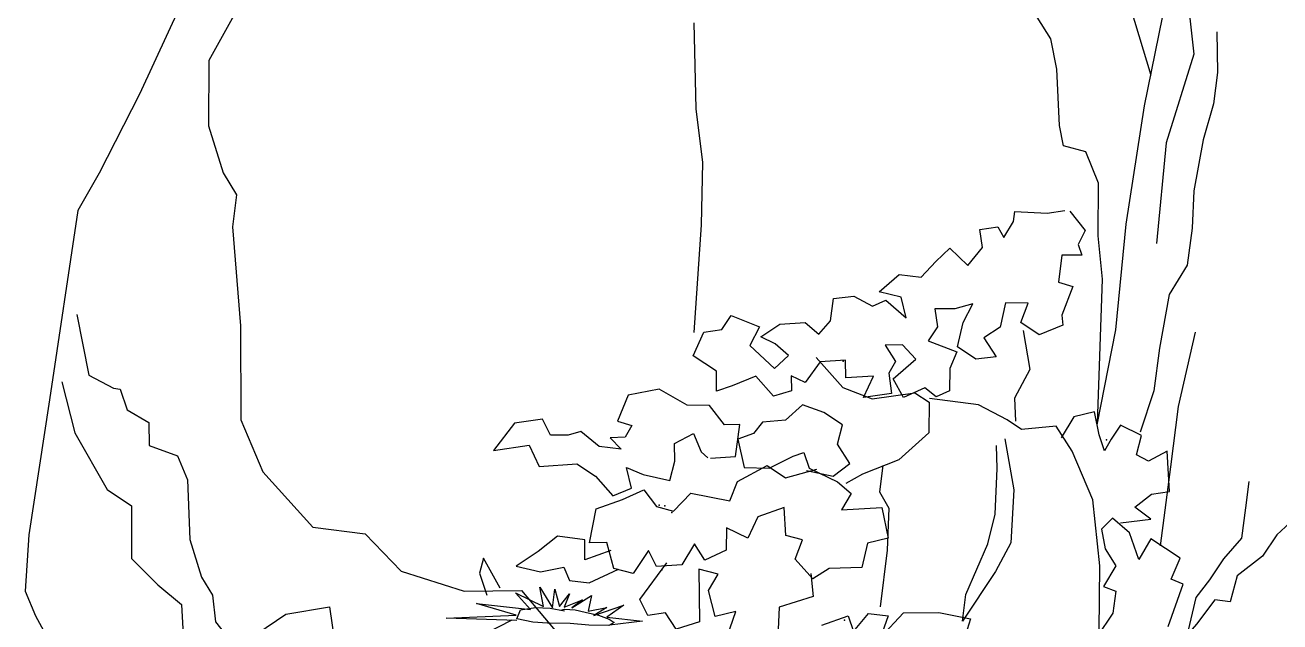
# Model space of a CAD drawing. Header units: inches. Extents: x 50027 to 54188, y -4291 to 1318.
# Drawn here: x 52086.31 to 52102.72, y 757.3 to 765.1 of the extents above; entities that cross this region are included whole.
import ezdxf

# ---------------------------------------------------------------- set-up
doc = ezdxf.new("R2010")
doc.units = ezdxf.units.IN
doc.layers.add('3', color=7, linetype='Continuous', true_color=0x61993b)
doc.layers.add('4', color=7, linetype='Continuous', true_color=0x637d96)
doc.layers.add('AR-FLOWER', color=93, linetype='Continuous')
doc.layers.add('BH', color=3, linetype='Continuous')

# ---------------------------------------------------------------- blocks, each defined once
blk = doc.blocks.new('A$C054A269F')
at = {"layer": '3'}
for points in [[(239.15, 268.64), (238.19, 261.97), (238.19, 256.72), (239.15, 250.53), (239.62, 241.94), (239.15, 235.75), (239.15, 229.55), (241.53, 224.3), (242.01, 215.24), (242.01, 208.09), (243.44, 200.94)], [(259.66, 236), (256.76, 233.11), (257.59, 230.63), (256.76, 228.98), (260.07, 228.56), (260.07, 224.02), (257.59, 223.61), (258.83, 218.65), (258.42, 216.99), (262.14, 214.93), (265.45, 216.58), (264.62, 219.89), (268.34, 219.47), (268.76, 215.34), (271.24, 213.27), (268.76, 210.38), (272.07, 209.55), (275.37, 211.21), (274.96, 215.34), (273.72, 218.65), (276.61, 217.41), (279.92, 216.99), (279.1, 214.1), (280.34, 211.62), (275.37, 210.38), (276.2, 207.49), (275.79, 203.77), (277.86, 202.53), (279.92, 203.77), (283.23, 201.7), (285.3, 204.6), (281.99, 208.32), (284.47, 210.38), (287.37, 209.97), (285.3, 207.49), (286.13, 205.42), (285.3, 202.12), (289.85, 200.88), (288.61, 204.6), (293.16, 203.77), (293.57, 206.66), (297.71, 205.84), (299.77, 202.12), (302.25, 202.94), (301.84, 200.46), (304.74, 199.22), (308.04, 202.12), (311.77, 200.05), (314.25, 198.81), (314.66, 202.12), (318.8, 204.18), (317.56, 208.32), (314.66, 209.14), (313.42, 211.62), (308.46, 210.38), (309.7, 207.08), (305.15, 203.77), (303.08, 206.25), (305.56, 207.9), (308.04, 208.73), (305.15, 211.21), (301.01, 212.03), (298.53, 210.38), (296.88, 212.86), (296.88, 216.58), (293.57, 217.41), (290.26, 216.17), (288.19, 217.41), (284.47, 214.93), (285.71, 218.23), (289.43, 218.65), (286.54, 221.95), (282.82, 221.95), (280.75, 224.85), (278.68, 227.33), (275.37, 224.85), (273.31, 228.15), (274.13, 231.04), (271.24, 231.87), (270, 230.22), (268.76, 233.11), (268.76, 234.76), (263.38, 235.18), (260.49, 236)], [(244.77, 185.59), (239.81, 186.83), (242.7, 188.48), (240.22, 190.96), (237.33, 191.78), (238.57, 198.4), (241.46, 196.33), (243.53, 197.16), (243.12, 200.46), (246.84, 201.7), (248.08, 199.22), (248.91, 197.16), (250.15, 199.64), (251.39, 203.36), (254.7, 202.12), (256.35, 198.4)], [(297.71, 187.65), (293.16, 187.24), (290.68, 189.72), (293.16, 192.61), (292.74, 195.92), (296.05, 197.57), (299.77, 198.4), (302.25, 195.5), (305.98, 194.68), (307.22, 192.61), (309.7, 191.37), (308.04, 186.83), (303.91, 187.24), (300.19, 189.72), (298.53, 190.55), (297.29, 188.07)], [(313.83, 187.65), (309.7, 188.48), (309.7, 193.85), (312.18, 193.44), (315.07, 196.33), (318.8, 195.92), (323.76, 197.98), (328.72, 196.33), (329.96, 191.78), (327.48, 191.37), (328.31, 189.31), (330.79, 188.89), (328.72, 187.24), (332.44, 187.24), (335.75, 189.31), (337.82, 188.48), (340.71, 188.07), (342.37, 190.55), (346.92, 189.31), (349.81, 184.35), (344.02, 186), (341.95, 182.69), (335.75, 183.93), (332.44, 182.28), (329.13, 179.39), (326.24, 181.04), (327.48, 184.35), (324.59, 183.52), (320.04, 183.11), (319.62, 186.41), (320.04, 189.31), (317.14, 191.37), (315.49, 188.48), (314.25, 187.65)], [(297.29, 188.07), (292.33, 186.41), (289.85, 184.76), (291.09, 181.87), (284.47, 183.11), (282.82, 178.15), (286.13, 176.91), (286.54, 172.77), (291.92, 171.95), (294.4, 169.88), (297.71, 172.77), (296.88, 176.08), (299.77, 176.49), (300.6, 181.04), (304.74, 178.97), (305.98, 175.25), (309.7, 176.49), (309.28, 172.77), (312.59, 170.71), (314.66, 173.19), (316.31, 169.47), (320.45, 168.64), (322.1, 171.12), (324.17, 166.99), (327.48, 167.4), (329.13, 171.54), (332.03, 171.12), (331.62, 176.91), (327.48, 178.97), (324.17, 181.04), (321.69, 178.56), (318.8, 178.15), (316.31, 181.45), (309.7, 181.04), (308.87, 184.35), (304.32, 187.65), (301.01, 186), (296.05, 188.07)], [(234.71, 169.49), (233.15, 176.8), (235.24, 177.33), (234.19, 180.98), (239.42, 183.6), (240.99, 179.94), (243.08, 184.12), (246.21, 186.21), (247.78, 184.12), (246.74, 180.98), (244.65, 178.37), (246.21, 174.71), (244.12, 174.19), (244.12, 170.54), (246.21, 166.36)], [(422.53, 186.65), (419.27, 178.5), (412.74, 169.81), (408.39, 167.63), (407.3, 158.94), (402.41, 155.13), (398.05, 152.41), (396.97, 146.43), (396.42, 139.91), (392.07, 136.65), (386.63, 135.56), (381.74, 128.5), (377.93, 125.78), (370.86, 123.61), (365.42, 121.98), (362.7, 118.71), (361.61, 114.37), (360.52, 106.76)], [(328.31, 170.3), (332.44, 168.23), (332.86, 171.54), (337.41, 171.54), (340.3, 168.64), (343.61, 165.75), (339.47, 165.34), (335.75, 166.58), (334.51, 164.51), (331.2, 164.51), (326.65, 167.4)], [(294.81, 170.71), (293.98, 166.99), (299.36, 164.51), (298.95, 159.55), (303.5, 159.55), (307.63, 157.07), (306.39, 162.86), (309.7, 161.62), (311.35, 165.75), (310.11, 168.64), (313.42, 169.06), (312.18, 160.38), (315.9, 158.72), (317.97, 161.2), (320.86, 160.38), (322.52, 162.86), (318.8, 169.47)], [(291.92, 162.44), (287.78, 164.51), (286.54, 162.03), (284.47, 165.34), (281.16, 165.34), (281.99, 161.62), (278.68, 166.16), (272.89, 166.99), (267.52, 166.58), (268.34, 162.03)]]:
    blk.add_lwpolyline(points, dxfattribs=at)
for p in [(293.93, 206.47), (248.8, 198.98), (319.03, 177.88), (320.35, 178.81), (321.29, 178.81), (319.51, 168.22), (288.31, 163.73)]:
    blk.add_point(p, dxfattribs=at)
at = {"layer": '4'}
for points in [[(249.1, 260.06), (255.75, 274.99)], [(409.09, 256.74), (415.73, 235.72), (420.71, 221.89), (423.48, 215.25), (424.17, 183.38), (424.73, 160.7), (424.17, 151.29), (421.96, 147.42), (420.3, 145.21)], [(250.65, 201.53), (252.83, 225.44), (254.46, 232.51), (255.55, 241.21), (258.27, 246.1), (262.08, 246.64), (263.16, 249.9), (264.8, 259.14), (266.43, 264.03), (269.15, 267.29)], [(325.71, 259.14), (323.54, 245.01), (321.36, 236.31), (320.27, 225.99), (319.19, 208.05)], [(248.52, 269.87), (249.62, 254.94), (250.18, 235.02), (249.62, 217.32), (250.73, 201.28)], [(231.04, 396.42), (232.47, 392.13), (235.81, 386.88), (237.24, 378.3), (237.24, 370.67), (238.67, 365.43), (241.53, 359.23), (242.49, 349.69), (243.44, 333.96), (242.49, 329.19), (242.96, 324.9), (244.87, 317.27), (243.44, 309.17), (243.92, 299.16), (245.35, 293.44), (245.83, 286.76), (245.83, 278.18), (242.5, 264.5), (245.22, 249.28), (244.67, 232.43)], [(386.78, 291.95), (388.8, 278.47), (394.87, 267.01), (400.95, 252.85), (404.99, 242.74), (403.64, 231.96), (400.27, 224.54), (397.57, 221.17), (397.57, 215.78), (394.2, 199.6), (392.18, 184.1), (387.46, 176.01), (378.01, 167.93), (369.24, 167.93), (362.5, 162.53), (351.71, 160.51), (342.26, 161.86), (333.5, 153.77), (331.47, 138.94), (333.5, 128.83), (335.52, 120.74), (326.08, 111.31)], [(236.44, 218.65), (237.71, 206), (237.71, 195.89), (237.71, 182.62)], [(264.88, 215.32), (262.98, 209), (264.88, 203.94), (264.25, 200.15)], [(298.51, 206.51), (293.45, 202.09), (288.39, 200.82), (281.43, 202.72), (278.9, 201.46), (278.27, 196.4), (282.7, 191.34), (288.39, 188.18), (290.92, 186.29)], [(246.01, 167.33), (247.28, 178.07), (249.81, 188.82), (254.24, 196.4), (257.4, 200.19), (263.09, 198.93), (265.62, 200.19), (270.68, 202.09), (278.9, 202.09)], [(216.18, 196.36), (215.55, 190.67), (218.71, 186.88), (220.61, 183.09), (224.4, 179.29), (225.03, 174.87), (227.56, 174.87), (230.09, 170.44), (231.36, 168.55), (230.73, 174.87), (228.83, 178.03), (226.93, 181.82), (224.4, 185.61), (224.4, 190.67), (224.4, 195.09)], [(265.62, 197.03), (263.09, 188.82), (262.46, 179.97), (264.36, 174.91), (268.78, 166.06), (268.78, 170.49), (266.25, 179.34), (265.62, 184.39), (266.25, 191.98), (266.89, 195.77)], [(421.44, 198.07), (418.18, 188.29), (413.83, 186.65), (412.74, 186.65), (411.11, 183.39), (407.3, 181.76), (406.76, 177.96), (401.86, 176.87), (399.69, 173.07), (398.05, 163.28), (395.33, 157.3), (393.16, 154.59), (392.07, 150.24), (390.44, 148.61)], [(385, 149.15), (380.65, 152.96), (373.58, 155.13), (371.95, 149.15)], [(285.23, 190.08), (285.23, 185.66), (283.33, 183.13), (282.7, 176.18), (282.7, 166.7)]]:
    blk.add_lwpolyline(points, dxfattribs=at)
blk = doc.blocks.new('FLOWER1')
at = {"color": 86, "linetype": 'Continuous'}
for p, q in [((397.41, 271.8, -66458.41), (396.84, 266.71, -66458.41)), ((404.31, 262.62, -66458.41), (397.41, 271.8, -66458.41)), ((396.84, 266.71, -66458.41), (400.17, 259.72, -66458.41))]:
    blk.add_line(p, q, dxfattribs=at)
at = {"color": 221, "linetype": 'Continuous'}
for p, q in [((417.26, 264.74, -66458.41), (422.36, 258.52, -66458.41)), ((419.35, 258.61, -66458.41), (417.26, 264.74, -66458.41)), ((422.28, 264.85, -66458.41), (424.62, 259.34, -66458.41)), ((422.36, 258.52, -66458.41), (422.28, 264.85, -66458.41)), ((424.62, 259.34, -66458.41), (427.37, 263.98, -66458.41)), ((427.37, 263.98, -66458.41), (426.2, 259.28, -66458.41)), ((428.74, 259.43, -66458.41), (434.66, 264.36, -66458.41)), ((434.66, 264.36, -66458.41), (434.25, 259.06, -66458.41)), ((436.36, 257.92, -66458.41), (445.75, 262.66, -66458.41)), ((445.75, 262.66, -66458.41), (440.67, 257.98, -66458.41)), ((409.6, 261.86, -66458.41), (419.35, 258.61, -66458.41)), ((415.23, 257.03, -66458.41), (409.6, 261.86, -66458.41)), ((426.2, 259.28, -66458.41), (431.87, 262.56, -66458.41)), ((431.87, 262.56, -66458.41), (428.74, 259.43, -66458.41)), ((434.25, 259.06, -66458.41), (440.24, 261.11, -66458.41)), ((440.24, 261.11, -66458.41), (436.36, 257.92, -66458.41)), ((387.83, 250.34, -66458.41), (410.81, 254.5, -66458.41)), ((397.18, 256.52, -66458.41), (415.23, 257.03, -66458.41)), ((410.81, 254.5, -66458.41), (397.18, 256.52, -66458.41)), ((440.67, 257.98, -66458.41), (452.59, 258.2, -66458.41)), ((452.59, 258.2, -66458.41), (442, 255.42, -66458.41)), ((411.24, 252.76, -66458.41), (387.83, 250.34, -66458.41)), ((397.13, 244.07, -66458.41), (409.63, 252.82, -66458.41))]:
    blk.add_line(p, q, dxfattribs=at)
at = {"color": 50, "linetype": 'Continuous', "elevation": -66458.41}
blk.add_lwpolyline([(425.28, 258.14), (426.4, 258.64), (429.91, 258.87), (433.38, 258.58), (437.84, 258.18), (441.55, 257.39), (443.34, 256.55), (441.71, 255.22), (435.17, 254.47), (428.92, 254.18), (421.48, 253.32), (416.6, 252.94), (411.12, 253.36), (411.97, 256.4), (416.82, 257.85), (421.7, 258.32), (426.48, 258.09)], dxfattribs=at)

msp = doc.modelspace()

# ---------------------------------------------------------------- block references
at = {"layer": 'AR-FLOWER', "xscale": 0.03937007874015749, "yscale": 0.03937007874015749, "zscale": 0.03937007874015749, "rotation": 352.2019718521992}
msp.add_blockref('FLOWER1', (52075.3483, 749.6543), dxfattribs=at)
at = {"layer": 'BH', "xscale": -0.07859999999999999, "yscale": 0.07859999999999999, "zscale": 0.07859999999999999, "rotation": 352.7504839473626}
msp.add_blockref('A$C054A269F', (52117.87975, 741.69647), dxfattribs=at)

doc.saveas('drawing.dxf')
